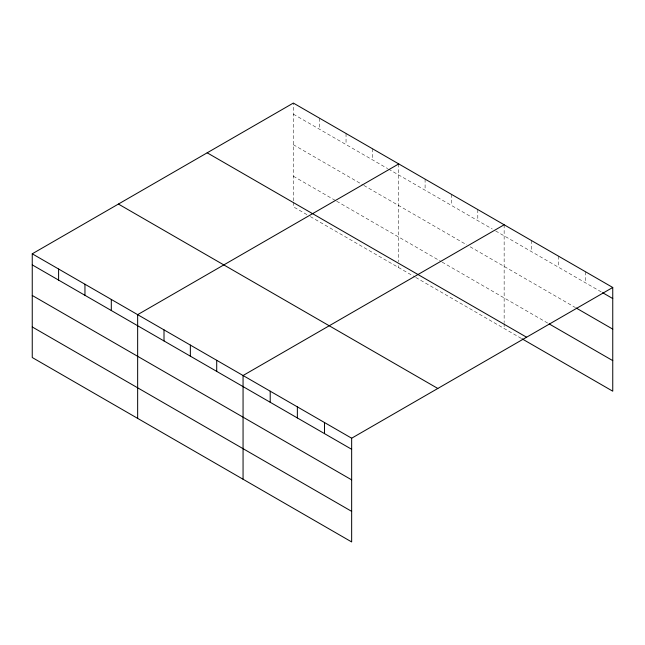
<?xml version="1.0" encoding="UTF-8"?>
<svg xmlns="http://www.w3.org/2000/svg" width="645" height="645" viewBox="0 0 645 645"><rect width="100%" height="100%" fill="white"/><g stroke="black" fill="none" stroke-linecap="round" stroke-linejoin="round"><path stroke-width="0.48" stroke-dasharray="3.23 2.42" d="M293.346 200.869L293.346 103.063M293.346 114.149L387.693 168.619M388.548 169.111L492.248 228.983M495.65 230.95L601.721 292.185M293.346 144.714L363.046 184.962M363.893 185.454L466.746 244.834M470.149 246.793L575.421 307.568M293.346 176.214L335.843 200.748M336.69 201.24L441.253 261.604M442.099 262.096L548.266 323.395M306.939 214.64L293.346 206.787L293.346 201.853M310.342 216.599L414.896 276.963M415.751 277.455L521.12 338.294M585.604 271.803L585.604 282.881M558.449 256.13L558.449 267.207M531.303 240.448L531.303 251.534M504.148 224.774L504.148 322.581M504.148 323.564L504.148 328.49M477.8 209.561L477.8 220.638M451.452 194.347L451.452 205.424M425.095 179.133L425.095 190.21M398.747 163.919L398.747 261.725M398.747 265.667L398.747 267.643M372.399 148.705L372.399 159.791M346.043 133.491L346.043 144.577M319.694 118.277L319.694 129.363"/><path stroke-width="0.97" d="M351.654 479.864L351.654 438.213L32.25 253.808L32.25 357.524L351.654 541.937L351.654 479.864L32.25 295.458M521.966 338.778L612.75 391.192L612.75 287.476L293.346 103.063L32.25 253.808M398.747 163.919L137.651 314.663L137.651 418.379M504.148 224.774L243.06 375.519L243.06 479.235M351.654 438.213L612.75 287.476M602.567 292.677L612.75 298.554M576.267 308.06L612.75 329.127M549.121 323.887L612.75 360.619M207.182 152.809L526.586 337.222M118.414 204.062L437.818 388.467M32.25 264.885L351.654 449.291M32.25 326.95L351.654 511.364M324.508 422.54L324.508 433.617M297.361 406.866L297.361 417.944M270.207 391.192L270.207 402.27M216.712 360.305L216.712 371.383M190.356 345.091L190.356 356.169M164.007 329.877L164.007 340.955M111.303 299.449L111.303 310.527M84.955 284.235L84.955 295.313M58.598 269.021L58.598 280.099"/></g></svg>
